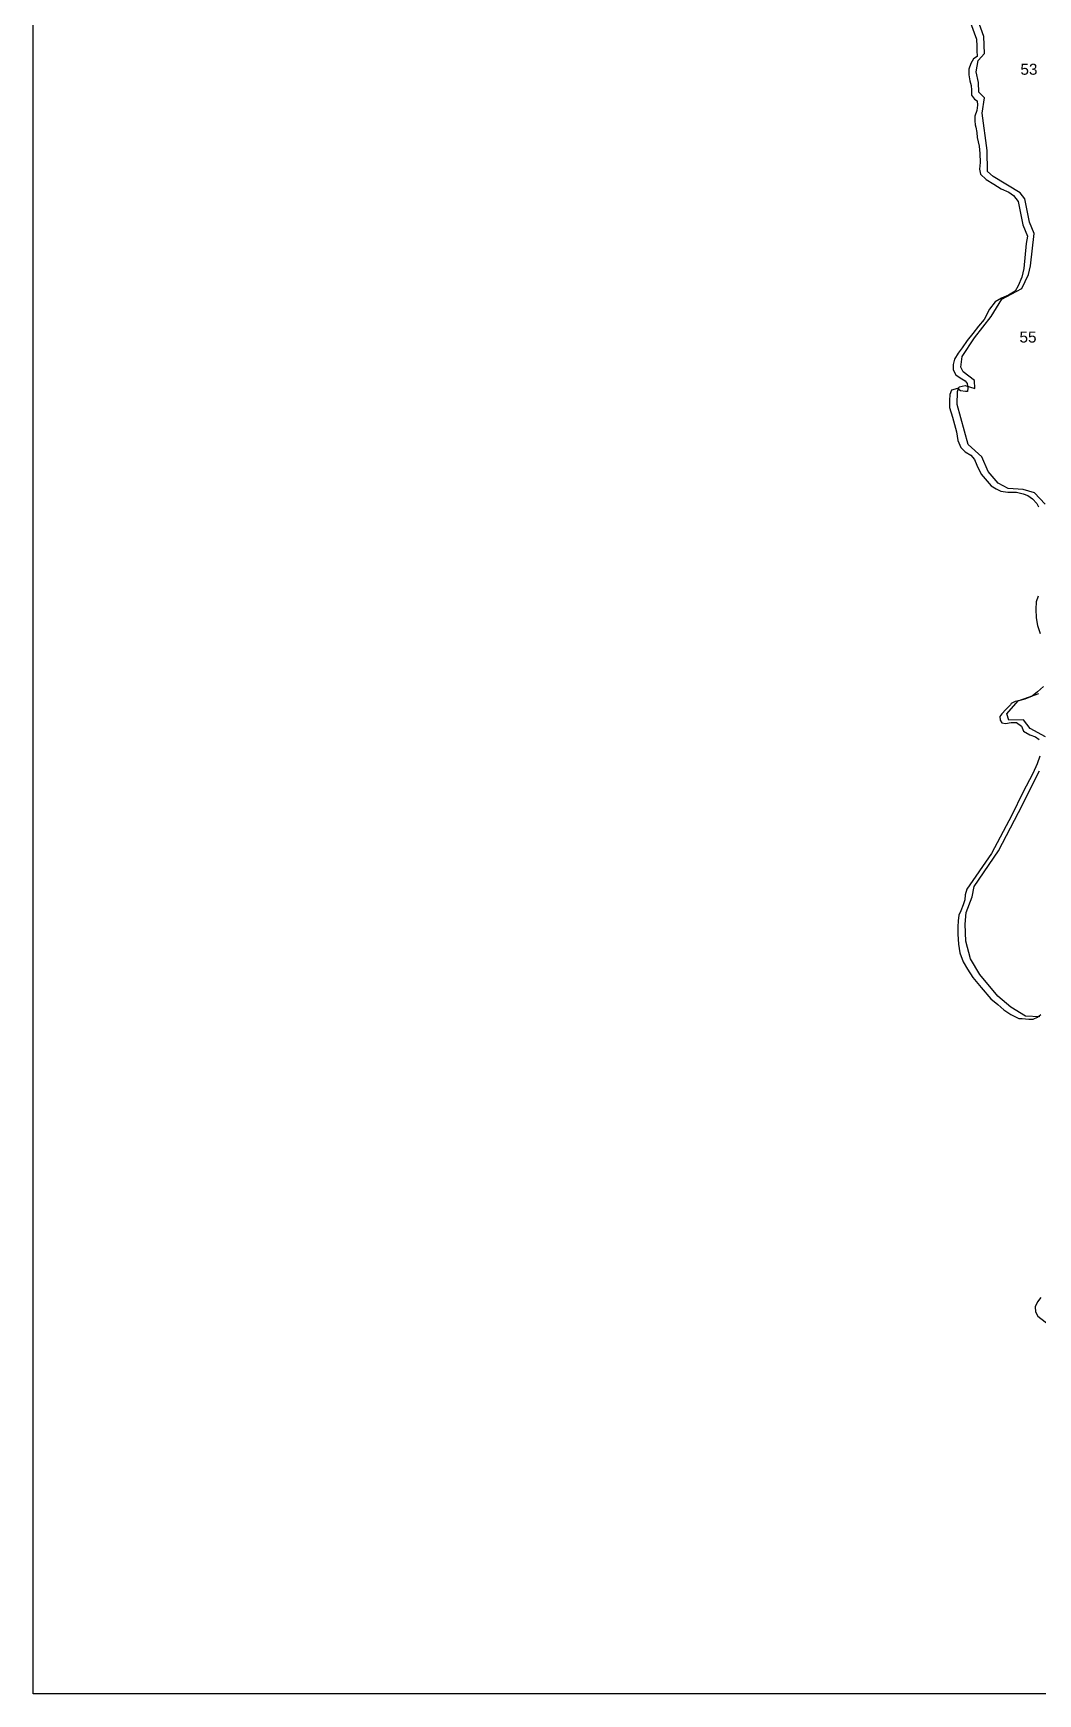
# Model space of a CAD drawing. Header units: metres. Extents: x 0 to 561379, y 0 to 4092696.
# Drawn here: x 253931 to 260338, y 2157489 to 2168081 of the extents above; entities that cross this region are included whole.
import ezdxf

# ---------------------------------------------------------------- set-up
doc = ezdxf.new("R2010")
doc.units = ezdxf.units.M
for name, color, linetype in [('DISTRICT BOUNDRY', 86, 'Continuous'), ('NATURALLY PROTECTED', 3, 'Continuous'), ('VILLAGE BOUNDRY', 32, 'Continuous')]:
    doc.layers.add(name, color=color, linetype=linetype)
doc.styles.get("Standard").update_dxf_attribs({"font": 'arial.ttf'})
picture_1 = doc.add_image_def('image2.ecw', size_in_pixel=(420817, 1374870.0))

msp = doc.modelspace()

# ---------------------------------------------------------------- linework, layer by layer
at = {"layer": 'DISTRICT BOUNDRY'}
for points in [[(259908, 2168147, 0), (259947, 2168042, 0), (259950, 2167998, 0), (259950, 2167971, 0), (259951, 2167933, 0), (259928, 2167917, 0), (259910, 2167887, 0), (259899, 2167851, 0), (259897, 2167815, 0), (259904, 2167777, 0), (259913, 2167748, 0), (259914, 2167717, 0), (259914, 2167686, 0), (259935, 2167661, 0), (259951, 2167650, 0), (259953, 2167621, 0), (259949, 2167587, 0), (259936, 2167551, 0), (259936, 2167522, 0), (259938, 2167497, 0), (259943, 2167482, 0), (259950, 2167448, 0), (259952, 2167415, 0), (259964, 2167361, 0), (259969, 2167314, 0), (259970, 2167256, 0), (259965, 2167213, 0), (259972, 2167182, 0), (260009, 2167149, 0), (260057, 2167118, 0), (260105, 2167089, 0), (260153, 2167068, 0), (260183, 2167046, 0), (260212, 2167008, 0), (260243, 2166858, 0), (260273, 2166787, 0), (260264, 2166739, 0), (260249, 2166580, 0), (260236, 2166526, 0), (260212, 2166470, 0), (260194, 2166436, 0), (260150, 2166411, 0), (260106, 2166392, 0), (260065, 2166367, 0), (260029, 2166320, 0), (259995, 2166256, 0), (259960, 2166213, 0), (259923, 2166166, 0), (259887, 2166121, 0), (259856, 2166075, 0), (259829, 2166041, 0), (259807, 2166001, 0), (259798, 2165967, 0), (259798, 2165933, 0), (259815, 2165902, 0), (259842, 2165882, 0), (259874, 2165863, 0), (259888, 2165847, 0), (259892, 2165820, 0), (259890, 2165795, 0), (259876, 2165795, 0), (259845, 2165800, 0), (259826, 2165815, 0), (259788, 2165805, 0), (259776, 2165776, 0), (259775, 2165738, 0), (259775, 2165693, 0), (259794, 2165631, 0), (259819, 2165539, 0), (259827, 2165483, 0), (259847, 2165439, 0), (259875, 2165410, 0), (259911, 2165390, 0), (259934, 2165361, 0), (259948, 2165326, 0), (259976, 2165268, 0), (260014, 2165223, 0), (260040, 2165194, 0), (260072, 2165175, 0), (260103, 2165159, 0), (260147, 2165153, 0), (260201, 2165154, 0), (260244, 2165143, 0), (260274, 2165132, 0), (260304, 2165112, 0), (260331, 2165081, 0), (260343, 2165061, 0)], [(260340, 2164490, 0), (260327, 2164454, 0), (260325, 2164407, 0), (260328, 2164353, 0), (260337, 2164304, 0), (260354, 2164252, 0)], [(260374, 2163914, 0), (260336, 2163880, 0), (260302, 2163853, 0), (260255, 2163834, 0), (260223, 2163825, 0), (260193, 2163818, 0), (260169, 2163806, 0), (260163, 2163798, 0), (260135, 2163767, 0), (260108, 2163740, 0), (260096, 2163722, 0), (260097, 2163700, 0), (260109, 2163682, 0), (260131, 2163678, 0), (260167, 2163685, 0), (260203, 2163685, 0), (260233, 2163661, 0), (260247, 2163630, 0), (260286, 2163606, 0), (260324, 2163593, 0), (260347, 2163577, 0)], [(260350, 2163470, 0), (260333, 2163420, 0), (260306, 2163359, 0), (260243, 2163237, 0), (260172, 2163093, 0), (260042, 2162850, 0), (259885, 2162621, 0), (259874, 2162585, 0), (259872, 2162554, 0), (259862, 2162522, 0), (259846, 2162484, 0), (259835, 2162455, 0), (259830, 2162419, 0), (259828, 2162381, 0), (259828, 2162334, 0), (259832, 2162271, 0), (259841, 2162215, 0), (259862, 2162159, 0), (259889, 2162112, 0), (259923, 2162059, 0), (259977, 2161995, 0), (260038, 2161921, 0), (260083, 2161886, 0), (260122, 2161851, 0), (260165, 2161822, 0), (260216, 2161796, 0), (260238, 2161796, 0), (260281, 2161792, 0), (260309, 2161792, 0), (260336, 2161806, 0), (260358, 2161822, 0)], [(260358, 2160017, 0), (260335, 2159989, 0), (260322, 2159958, 0), (260323, 2159926, 0), (260338, 2159897, 0), (260412, 2159840, 0)]]:
    msp.add_polyline3d(points, dxfattribs=at)
at = {"layer": 'VILLAGE BOUNDRY'}
for points in [[(260384, 2165078, 0), (260316, 2165149, 0), (260245, 2165171, 0), (260148, 2165177, 0), (260085, 2165212, 0), (260022, 2165286, 0), (259981, 2165379, 0), (259894, 2165457, 0), (259823, 2165712, 0), (259825, 2165795, 0), (259836, 2165825, 0), (259874, 2165834, 0), (259937, 2165814, 0), (259934, 2165866, 0), (259862, 2165921, 0), (259846, 2165952, 0), (259855, 2166020, 0), (259934, 2166139, 0), (260041, 2166275, 0), (260109, 2166385, 0), (260237, 2166453, 0), (260279, 2166543, 0), (260292, 2166597, 0), (260315, 2166803, 0), (260285, 2166875, 0), (260255, 2167025, 0), (260226, 2167063, 0), (260054, 2167167, 0), (260018, 2167200, 0), (260015, 2167333, 0), (259982, 2167570, 0), (259997, 2167669, 0), (259961, 2167704, 0), (259960, 2167767, 0), (259944, 2167834, 0), (259957, 2167906, 0), (259997, 2167951, 0), (259993, 2168061, 0), (259955, 2168166, 0)], [(260384, 2165078, 0), (260316, 2165149, 0), (260245, 2165171, 0), (260148, 2165177, 0), (260085, 2165212, 0), (260022, 2165286, 0), (259981, 2165379, 0), (259894, 2165457, 0), (259823, 2165712, 0), (259825, 2165795, 0), (259836, 2165825, 0), (259874, 2165834, 0), (259937, 2165814, 0), (259934, 2165866, 0), (259862, 2165921, 0), (259846, 2165952, 0), (259855, 2166020, 0), (259934, 2166139, 0), (260041, 2166275, 0), (260109, 2166385, 0), (260237, 2166453, 0), (260279, 2166543, 0), (260292, 2166597, 0), (260315, 2166803, 0), (260285, 2166875, 0), (260255, 2167025, 0), (260226, 2167063, 0), (260054, 2167167, 0), (260018, 2167200, 0), (260015, 2167333, 0), (259982, 2167570, 0), (259997, 2167669, 0), (259961, 2167704, 0), (259960, 2167767, 0), (259944, 2167834, 0), (259957, 2167906, 0), (259997, 2167951, 0), (259993, 2168061, 0), (259955, 2168166, 0)], [(260388, 2163593, 0), (260290, 2163647, 0), (260247, 2163702, 0), (260153, 2163699, 0), (260141, 2163740, 0), (260212, 2163823, 0), (260344, 2163869, 0)], [(260388, 2163593, 0), (260290, 2163647, 0), (260247, 2163702, 0), (260153, 2163699, 0), (260141, 2163740, 0), (260212, 2163823, 0), (260344, 2163869, 0)], [(260351, 2161808, 0), (260259, 2161812, 0), (260166, 2161868, 0), (260083, 2161939, 0), (259969, 2162077, 0), (259908, 2162177, 0), (259879, 2162289, 0), (259875, 2162399, 0), (259882, 2162473, 0), (259919, 2162572, 0), (259932, 2162639, 0), (260087, 2162867, 0), (260215, 2163110, 0), (260348, 2163376, 0)], [(260351, 2161808, 0), (260259, 2161812, 0), (260166, 2161868, 0), (260083, 2161939, 0), (259969, 2162077, 0), (259908, 2162177, 0), (259879, 2162289, 0), (259875, 2162399, 0), (259882, 2162473, 0), (259919, 2162572, 0), (259932, 2162639, 0), (260087, 2162867, 0), (260215, 2163110, 0), (260348, 2163376, 0)]]:
    msp.add_polyline3d(points, dxfattribs=at)

# ---------------------------------------------------------------- texts
at = {"layer": 'NATURALLY PROTECTED', "char_height": 70, "attachment_point": 1}
for s, insert in [('53', (260227, 2167886)), ('55', (260221, 2166178))]:
    msp.add_mtext_dynamic_manual_height_columns(s, width=95.17, gutter_width=1, heights=[0], dxfattribs=dict(at, insert=insert))

# ---------------------------------------------------------------- pictures from other files: only their frames are drawn
image = msp.add_image(picture_1, insert=(253931, 2157489), size_in_units=(12625, 41246))
image.dxf.flags = 7

doc.saveas('drawing.dxf')
